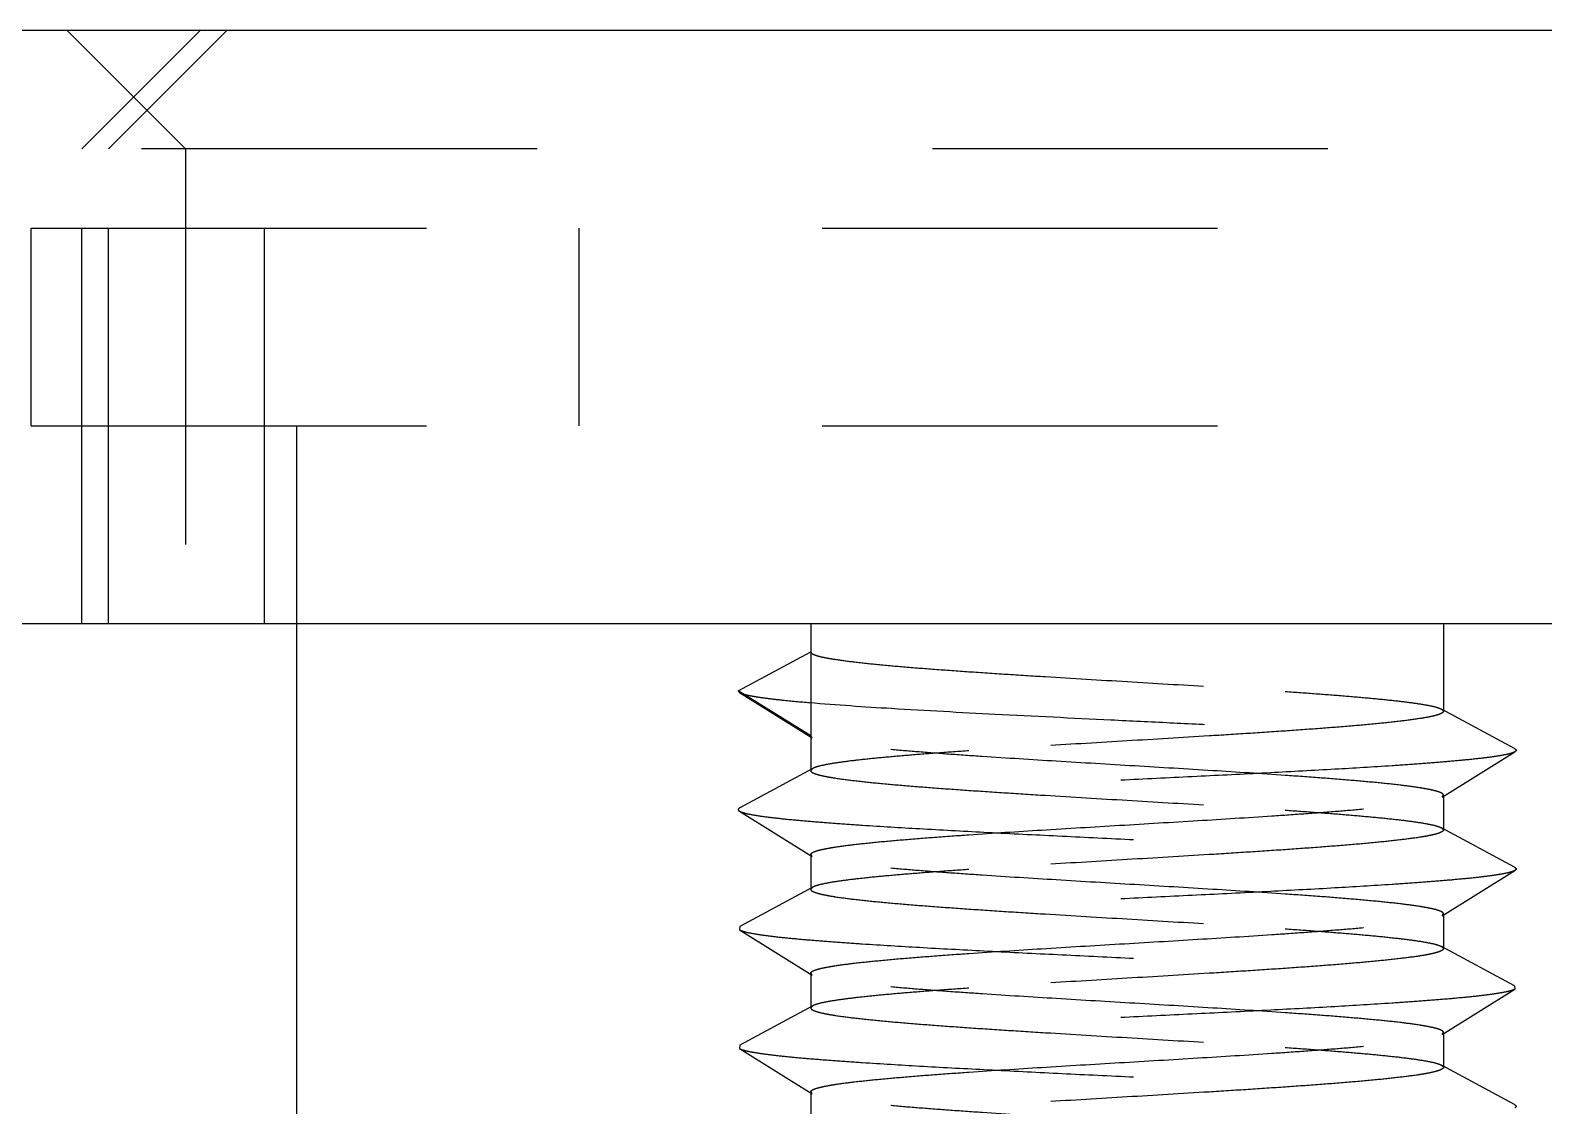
# Model space of a CAD drawing. Header units: inches. Extents: x 504 to 965, y -420 to -94.
# Drawn here: x 660.429 to 664.256, y -335.445 to -332.727 of the extents above; entities that cross this region are included whole.
import ezdxf

# ---------------------------------------------------------------- set-up
doc = ezdxf.new("R2010")
doc.units = ezdxf.units.IN
doc.header["$LTSCALE"] = 10
doc.header["$MEASUREMENT"] = 0
doc.linetypes.add('CENTER', pattern=[0.6, 0.375, -0.075, 0.075, -0.075])
doc.linetypes.add('HIDDEN', pattern=[0.2, 0.1, -0.1])
doc.layers.get('0').update_dxf_attribs({"linetype": 'CONTINUOUS'})
doc.layers.add('02___PRT_ALL_AXES', color=7, linetype='CONTINUOUS')
doc.layers.add('DEFAULT_2', color=8, linetype='HIDDEN')

msp = doc.modelspace()

# ---------------------------------------------------------------- linework, layer by layer
at = {"color": 7, "linetype": 'Continuous'}
for p, q in [((577.5555, -332.7269), (895.8513, -332.7269)), ((577.5555, -334.2269), (895.8513, -334.2269))]:
    msp.add_line(p, q, dxfattribs=at)
at = {"linetype": 'CENTER'}
msp.add_arc((736.7034, -1690.9897), 1356.7628, 83.2637115, 96.7362885, dxfattribs=at)
at = {"layer": '02___PRT_ALL_AXES', "color": 8, "linetype": 'HIDDEN'}
msp.add_line((661.1022, -333.7269), (661.1022, -334.2269), dxfattribs=at)
at = {"layer": '02___PRT_ALL_AXES', "color": 7, "linetype": 'Continuous'}
msp.add_line((661.1022, -334.2269), (661.1022, -337.6269), dxfattribs=at)
at = {"layer": 'DEFAULT_2', "color": 8, "linetype": 'HIDDEN'}
for p, q in [((660.8213, -333.0269), (660.5213, -332.7269)), ((660.8588, -332.7269), (660.5588, -333.0269)), ((660.9263, -332.7269), (660.6263, -333.0269)), ((661.0213, -334.2269), (661.0213, -332.7269)), ((871.71, -333.0269), (584.8213, -333.0269)), ((660.5588, -334.2269), (660.5588, -333.0269)), ((660.6263, -334.2269), (660.6263, -333.0269)), ((660.8213, -333.0269), (660.8213, -334.2269)), ((660.4309, -333.7269), (660.4309, -333.2269)), ((660.4309, -333.2269), (665.9735, -333.2269)), ((661.8166, -333.7269), (661.8166, -333.2269)), ((660.4309, -333.7269), (665.9735, -333.7269)), ((662.4022, -334.2269), (662.4022, -334.5983)), ((664.0022, -334.2269), (664.0022, -334.4483)), ((662.2187, -334.3969), (662.4022, -334.2983)), ((662.2187, -334.3969), (662.2217, -334.4007)), ((662.4022, -334.5105), (662.2187, -334.3969)), ((662.2217, -334.4007), (662.4059, -334.5151)), ((664.1818, -334.5426), (663.9973, -334.443)), ((663.9973, -334.443), (664.0022, -334.4483)), ((662.4059, -334.5151), (662.4022, -334.5105)), ((663.9985, -334.6651), (664.1827, -334.5507)), ((662.4071, -334.593), (662.2227, -334.6926)), ((662.4071, -334.593), (662.4022, -334.5983)), ((663.9985, -334.6651), (664.0022, -334.6605)), ((664.0022, -334.6605), (664.0022, -334.7483)), ((662.2217, -334.7007), (662.4059, -334.8151)), ((664.1818, -334.8426), (663.9973, -334.743)), ((663.9973, -334.743), (664.0022, -334.7483)), ((662.4022, -334.8105), (662.4022, -334.8983)), ((662.4059, -334.8151), (662.4022, -334.8105)), ((663.9985, -334.9651), (664.1827, -334.8507)), ((662.4071, -334.893), (662.2227, -334.9926)), ((662.4071, -334.893), (662.4022, -334.8983)), ((663.9985, -334.9651), (664.0022, -334.9605)), ((664.0022, -334.9605), (664.0022, -335.0483)), ((662.2227, -334.9926), (662.2217, -335.0007)), ((662.2217, -335.0007), (662.4059, -335.1151)), ((664.1818, -335.1426), (663.9973, -335.043)), ((663.9973, -335.043), (664.0022, -335.0483)), ((662.4022, -335.1105), (662.4022, -335.1983)), ((662.4059, -335.1151), (662.4022, -335.1105)), ((663.9985, -335.2651), (664.1827, -335.1507)), ((664.1818, -335.1426), (664.1827, -335.1507)), ((662.4071, -335.193), (662.2227, -335.2926)), ((662.4071, -335.193), (662.4022, -335.1983)), ((663.9985, -335.2651), (664.0022, -335.2605)), ((664.0022, -335.2605), (664.0022, -335.3483)), ((662.2227, -335.2926), (662.2217, -335.3007)), ((662.2217, -335.3007), (662.4059, -335.4151)), ((663.9973, -335.343), (664.0022, -335.3483)), ((664.1818, -335.4426), (663.9973, -335.343)), ((662.4022, -335.4105), (662.4022, -335.4983)), ((662.4059, -335.4151), (662.4022, -335.4105))]:
    msp.add_line(p, q, dxfattribs=at)
for points, knots in [([(662.4022, -334.2983), (662.4022, -334.2995), (662.4036, -334.3014), (662.4062, -334.3031), (662.4107, -334.3054), (662.4186, -334.3081), (662.4305, -334.3111), (662.4457, -334.3142), (662.4723, -334.3186), (662.5133, -334.324), (662.5711, -334.3301), (662.6397, -334.3362), (662.718, -334.3423), (662.8045, -334.3485), (662.8978, -334.3547), (663.0311, -334.3631), (663.2022, -334.3733), (663.4046, -334.3854), (663.5379, -334.3939), (663.6022, -334.3983)], [0, 0, 0, 0, 0.002951, 0.005145, 0.007941, 0.015462, 0.025645, 0.038495, 0.053985, 0.092669, 0.1411, 0.19848, 0.263849, 0.336102, 0.414008, 0.496243, 0.668052, 0.839852, 1, 1, 1, 1]), ([(662.2217, -334.4007), (662.224, -334.4021), (662.2304, -334.4045), (662.2422, -334.4076), (662.2583, -334.4107), (662.2786, -334.4138), (662.3031, -334.417), (662.3438, -334.4215), (662.3763, -334.4244), (662.3992, -334.4263)], [0, 0, 0, 0, 0.04471, 0.112491, 0.203751, 0.318314, 0.455838, 0.615766, 1, 1, 1, 1]), ([(663.6022, -334.3983), (663.6283, -334.4001), (663.6782, -334.4036), (663.7495, -334.4092), (663.8134, -334.4147), (663.8689, -334.4202), (663.9152, -334.4256), (663.9518, -334.431), (663.976, -334.4357), (663.99, -334.4398), (663.9952, -334.4419), (663.9973, -334.443)], [0, 0, 0, 0, 0.196693, 0.37717, 0.538715, 0.679239, 0.796913, 0.890175, 0.957973, 0.982173, 1, 1, 1, 1]), ([(662.3992, -334.4263), (662.4682, -334.4321), (662.6246, -334.4424), (662.8787, -334.4562), (663.1134, -334.4676), (663.3099, -334.4772), (663.4557, -334.4843), (663.5957, -334.4915), (663.7266, -334.4987), (663.8454, -334.5058), (663.9493, -334.5129), (664.0254, -334.5191), (664.0771, -334.5242), (664.1085, -334.5278), (664.1345, -334.5313), (664.1553, -334.5348), (664.1705, -334.5383), (664.1788, -334.541), (664.1818, -334.5426)], [0, 0, 0, 0, 0.116215, 0.263038, 0.427014, 0.510758, 0.5931, 0.672139, 0.746052, 0.813137, 0.871851, 0.920849, 0.941346, 0.959022, 0.973777, 0.985542, 0.994277, 1, 1, 1, 1]), ([(664.0022, -334.4483), (664.0022, -334.4495), (664.0008, -334.4514), (663.9982, -334.4531), (663.9937, -334.4554), (663.9859, -334.4581), (663.974, -334.4611), (663.9588, -334.4642), (663.9322, -334.4686), (663.8912, -334.4739), (663.8334, -334.48), (663.7648, -334.4862), (663.6865, -334.4923), (663.6, -334.4985), (663.5067, -334.5047), (663.3733, -334.5131), (663.2023, -334.5233), (662.9999, -334.5354), (662.8665, -334.5439), (662.8022, -334.5483)], [0, 0, 0, 0, 0.002946, 0.005136, 0.007926, 0.015442, 0.025615, 0.038456, 0.053942, 0.09261, 0.141033, 0.198411, 0.263781, 0.33604, 0.413953, 0.496193, 0.668011, 0.839832, 1, 1, 1, 1]), ([(663.6022, -334.6105), (663.541, -334.6063), (663.4141, -334.5981), (663.2211, -334.5866), (663.0268, -334.575), (662.8698, -334.5652), (662.7526, -334.5571), (662.6743, -334.5512), (662.6042, -334.5453), (662.5434, -334.5395), (662.4929, -334.5336), (662.4576, -334.5286), (662.4351, -334.5243), (662.4226, -334.5214), (662.4131, -334.5185), (662.4079, -334.5163), (662.4059, -334.5151)], [0, 0, 0, 0, 0.153215, 0.317568, 0.482925, 0.639047, 0.710595, 0.776296, 0.835139, 0.886221, 0.928765, 0.962148, 0.975256, 0.985931, 0.994162, 1, 1, 1, 1]), ([(664.1827, -334.5507), (664.1813, -334.5516), (664.1775, -334.5532), (664.1672, -334.5565), (664.149, -334.5602), (664.1211, -334.5645), (664.0853, -334.5688), (664.0419, -334.5732), (663.9913, -334.5776), (663.9339, -334.582), (663.8452, -334.5881), (663.7214, -334.5956), (663.5606, -334.6042), (663.3875, -334.6129), (663.2079, -334.6217), (663.0282, -334.6304), (662.8544, -334.6391), (662.6927, -334.6478), (662.5679, -334.6553), (662.4783, -334.6614), (662.42, -334.6658), (662.3685, -334.6701), (662.3241, -334.6745), (662.2874, -334.6788), (662.2585, -334.6831), (662.2394, -334.6869), (662.2284, -334.6901), (662.2243, -334.6918), (662.2227, -334.6926)], [0, 0, 0, 0, 0.002611, 0.006215, 0.016495, 0.030864, 0.049236, 0.071467, 0.097374, 0.12674, 0.159315, 0.232952, 0.315766, 0.404918, 0.497344, 0.589872, 0.679323, 0.762625, 0.836921, 0.869882, 0.899668, 0.926026, 0.948731, 0.9676, 0.982482, 0.993281, 0.997144, 1, 1, 1, 1]), ([(662.8022, -334.5483), (662.7761, -334.5501), (662.7262, -334.5536), (662.6549, -334.5592), (662.591, -334.5647), (662.5356, -334.5702), (662.4892, -334.5756), (662.4526, -334.581), (662.4284, -334.5857), (662.4144, -334.5898), (662.4092, -334.5919), (662.4071, -334.593)], [0, 0, 0, 0, 0.196709, 0.377163, 0.538697, 0.679227, 0.796903, 0.890174, 0.957969, 0.982175, 1, 1, 1, 1]), ([(664.1818, -334.5426), (664.1828, -334.5432), (664.1844, -334.5442), (664.1858, -334.5462), (664.1857, -334.5477), (664.1848, -334.5493), (664.1836, -334.5501), (664.1827, -334.5507)], [0, 0, 0, 0, 0.316104, 0.524236, 0.615623, 0.718573, 1, 1, 1, 1]), ([(662.4022, -334.5983), (662.4022, -334.5995), (662.4036, -334.6014), (662.4062, -334.6031), (662.4107, -334.6054), (662.4186, -334.6081), (662.4305, -334.6111), (662.4457, -334.6142), (662.4723, -334.6186), (662.5133, -334.624), (662.5711, -334.6301), (662.6397, -334.6362), (662.718, -334.6423), (662.8045, -334.6485), (662.8978, -334.6547), (663.0311, -334.6631), (663.2022, -334.6733), (663.4046, -334.6854), (663.5379, -334.6939), (663.6022, -334.6983)], [0, 0, 0, 0, 0.002951, 0.005147, 0.007944, 0.015466, 0.025647, 0.038499, 0.05399, 0.092674, 0.141104, 0.198485, 0.263857, 0.336107, 0.414011, 0.496244, 0.668052, 0.839855, 1, 1, 1, 1]), ([(664.0022, -334.6605), (664.0022, -334.6593), (664.0008, -334.6574), (663.9982, -334.6556), (663.9937, -334.6533), (663.9858, -334.6507), (663.9739, -334.6476), (663.9587, -334.6446), (663.9321, -334.6401), (663.8911, -334.6348), (663.8333, -334.6287), (663.7647, -334.6226), (663.6864, -334.6164), (663.6312, -334.6125), (663.6022, -334.6105)], [0, 0, 0, 0, 0.008786, 0.015321, 0.023648, 0.046042, 0.076335, 0.114577, 0.160673, 0.27577, 0.419851, 0.590553, 0.785114, 1, 1, 1, 1]), ([(662.8022, -334.7605), (662.8634, -334.7563), (662.9903, -334.7481), (663.1834, -334.7366), (663.3776, -334.725), (663.5347, -334.7152), (663.6519, -334.7071), (663.7302, -334.7012), (663.8002, -334.6953), (663.861, -334.6895), (663.9115, -334.6836), (663.9468, -334.6786), (663.9693, -334.6743), (663.9818, -334.6714), (663.9913, -334.6685), (663.9965, -334.6663), (663.9985, -334.6651)], [0, 0, 0, 0, 0.153219, 0.317585, 0.482945, 0.639064, 0.710611, 0.776315, 0.83516, 0.886237, 0.928778, 0.962155, 0.975262, 0.985932, 0.994163, 1, 1, 1, 1]), ([(662.2227, -334.6926), (662.2216, -334.6932), (662.22, -334.6942), (662.2186, -334.6962), (662.2187, -334.6977), (662.2196, -334.6993), (662.2208, -334.7001), (662.2217, -334.7007)], [0, 0, 0, 0, 0.316081, 0.524228, 0.615626, 0.718557, 1, 1, 1, 1]), ([(662.2217, -334.7007), (662.2231, -334.7016), (662.2269, -334.7032), (662.2372, -334.7065), (662.2554, -334.7102), (662.2833, -334.7145), (662.3191, -334.7188), (662.3625, -334.7232), (662.4131, -334.7276), (662.4705, -334.732), (662.5592, -334.7381), (662.683, -334.7456), (662.8438, -334.7542), (663.017, -334.7629), (663.1965, -334.7717), (663.3762, -334.7804), (663.55, -334.7891), (663.7117, -334.7978), (663.8365, -334.8053), (663.9261, -334.8114), (663.9844, -334.8158), (664.0359, -334.8201), (664.0803, -334.8245), (664.117, -334.8288), (664.1459, -334.8331), (664.165, -334.8369), (664.176, -334.8401), (664.1801, -334.8418), (664.1818, -334.8426)], [0, 0, 0, 0, 0.002611, 0.006216, 0.016495, 0.030865, 0.049236, 0.071467, 0.097374, 0.12674, 0.159315, 0.232952, 0.315766, 0.404918, 0.497344, 0.589872, 0.679323, 0.762625, 0.836921, 0.869882, 0.899668, 0.926025, 0.948731, 0.9676, 0.982482, 0.99328, 0.997143, 1, 1, 1, 1]), ([(663.6022, -334.6983), (663.6283, -334.7001), (663.6782, -334.7036), (663.7495, -334.7092), (663.8134, -334.7147), (663.8689, -334.7202), (663.9152, -334.7256), (663.9518, -334.731), (663.976, -334.7357), (663.99, -334.7398), (663.9952, -334.7419), (663.9973, -334.743)], [0, 0, 0, 0, 0.196688, 0.377164, 0.538712, 0.679237, 0.796915, 0.890178, 0.957977, 0.982175, 1, 1, 1, 1]), ([(662.4022, -334.8105), (662.4022, -334.8093), (662.4036, -334.8074), (662.4062, -334.8056), (662.4108, -334.8033), (662.4186, -334.8007), (662.4305, -334.7976), (662.4457, -334.7946), (662.4723, -334.7901), (662.5133, -334.7848), (662.5711, -334.7787), (662.6398, -334.7726), (662.718, -334.7664), (662.7732, -334.7625), (662.8022, -334.7605)], [0, 0, 0, 0, 0.008793, 0.015335, 0.023667, 0.046068, 0.076369, 0.114618, 0.160717, 0.275825, 0.419907, 0.590602, 0.785144, 1, 1, 1, 1]), ([(664.0022, -334.7483), (664.0022, -334.7495), (664.0008, -334.7514), (663.9982, -334.7531), (663.9937, -334.7554), (663.9859, -334.7581), (663.974, -334.7611), (663.9588, -334.7642), (663.9322, -334.7686), (663.8912, -334.7739), (663.8334, -334.78), (663.7648, -334.7862), (663.6865, -334.7923), (663.6, -334.7985), (663.5067, -334.8047), (663.3733, -334.8131), (663.2023, -334.8233), (662.9999, -334.8354), (662.8665, -334.8439), (662.8022, -334.8483)], [0, 0, 0, 0, 0.002947, 0.005136, 0.007927, 0.015443, 0.025617, 0.038458, 0.053945, 0.092616, 0.141039, 0.198415, 0.263784, 0.336042, 0.413954, 0.496196, 0.668015, 0.839831, 1, 1, 1, 1]), ([(663.6022, -334.9105), (663.541, -334.9063), (663.4141, -334.8981), (663.221, -334.8866), (663.0268, -334.875), (662.8698, -334.8652), (662.7526, -334.8571), (662.6743, -334.8512), (662.6042, -334.8453), (662.5434, -334.8395), (662.4929, -334.8336), (662.4576, -334.8286), (662.4351, -334.8243), (662.4226, -334.8214), (662.4131, -334.8185), (662.4079, -334.8163), (662.4059, -334.8151)], [0, 0, 0, 0, 0.153219, 0.317574, 0.482931, 0.639056, 0.710605, 0.776306, 0.83515, 0.886228, 0.928771, 0.962153, 0.97526, 0.985931, 0.994163, 1, 1, 1, 1]), ([(664.1827, -334.8507), (664.1813, -334.8516), (664.1775, -334.8532), (664.1672, -334.8565), (664.149, -334.8602), (664.1211, -334.8645), (664.0853, -334.8688), (664.0419, -334.8732), (663.9913, -334.8776), (663.9339, -334.882), (663.8452, -334.8881), (663.7214, -334.8956), (663.5606, -334.9042), (663.3875, -334.9129), (663.2079, -334.9217), (663.0282, -334.9304), (662.8544, -334.9391), (662.6927, -334.9478), (662.5679, -334.9553), (662.4783, -334.9614), (662.42, -334.9658), (662.3685, -334.9701), (662.3241, -334.9745), (662.2874, -334.9788), (662.2585, -334.9831), (662.2394, -334.9869), (662.2284, -334.9901), (662.2243, -334.9918), (662.2227, -334.9926)], [0, 0, 0, 0, 0.002611, 0.006217, 0.016495, 0.030866, 0.049236, 0.071468, 0.097374, 0.126741, 0.159315, 0.232952, 0.315766, 0.404918, 0.497344, 0.589872, 0.679323, 0.762625, 0.836921, 0.869881, 0.899668, 0.926024, 0.948731, 0.967599, 0.982482, 0.993279, 0.997143, 1, 1, 1, 1]), ([(662.8022, -334.8483), (662.7761, -334.8501), (662.7262, -334.8536), (662.6549, -334.8592), (662.591, -334.8647), (662.5356, -334.8702), (662.4892, -334.8756), (662.4526, -334.881), (662.4284, -334.8857), (662.4144, -334.8898), (662.4092, -334.8919), (662.4071, -334.893)], [0, 0, 0, 0, 0.196694, 0.377169, 0.538708, 0.679229, 0.796904, 0.89017, 0.957973, 0.982173, 1, 1, 1, 1]), ([(664.1818, -334.8426), (664.1828, -334.8432), (664.1844, -334.8442), (664.1858, -334.8462), (664.1857, -334.8477), (664.1848, -334.8493), (664.1836, -334.8501), (664.1827, -334.8507)], [0, 0, 0, 0, 0.316082, 0.524236, 0.615651, 0.718581, 1, 1, 1, 1]), ([(662.4022, -334.8983), (662.4022, -334.8995), (662.4036, -334.9014), (662.4062, -334.9031), (662.4107, -334.9054), (662.4186, -334.9081), (662.4305, -334.9111), (662.4457, -334.9142), (662.4723, -334.9186), (662.5132, -334.924), (662.5711, -334.9301), (662.6397, -334.9362), (662.7179, -334.9423), (662.8045, -334.9485), (662.8978, -334.9547), (663.0311, -334.9631), (663.2022, -334.9733), (663.4046, -334.9854), (663.5379, -334.9939), (663.6022, -334.9983)], [0, 0, 0, 0, 0.002951, 0.005144, 0.007939, 0.015463, 0.025642, 0.03849, 0.053982, 0.092659, 0.141089, 0.19847, 0.263839, 0.336093, 0.413997, 0.496228, 0.668038, 0.839847, 1, 1, 1, 1]), ([(664.0022, -334.9605), (664.0022, -334.9593), (664.0008, -334.9574), (663.9982, -334.9556), (663.9937, -334.9533), (663.9858, -334.9507), (663.9739, -334.9476), (663.9587, -334.9446), (663.9321, -334.9401), (663.8911, -334.9348), (663.8333, -334.9287), (663.7647, -334.9226), (663.6865, -334.9164), (663.6312, -334.9125), (663.6022, -334.9105)], [0, 0, 0, 0, 0.008781, 0.015312, 0.023635, 0.04602, 0.076306, 0.114544, 0.160637, 0.275732, 0.419816, 0.590523, 0.785097, 1, 1, 1, 1]), ([(662.8022, -335.0605), (662.8634, -335.0563), (662.9903, -335.0481), (663.1834, -335.0366), (663.3776, -335.025), (663.5347, -335.0152), (663.6519, -335.0071), (663.7302, -335.0012), (663.8002, -334.9953), (663.861, -334.9895), (663.9115, -334.9836), (663.9468, -334.9786), (663.9693, -334.9743), (663.9818, -334.9714), (663.9913, -334.9685), (663.9965, -334.9663), (663.9985, -334.9651)], [0, 0, 0, 0, 0.153218, 0.317584, 0.482947, 0.639065, 0.710611, 0.776314, 0.835159, 0.886236, 0.928778, 0.962156, 0.975263, 0.985933, 0.994163, 1, 1, 1, 1]), ([(662.2217, -335.0007), (662.2231, -335.0016), (662.2269, -335.0032), (662.2372, -335.0065), (662.2554, -335.0102), (662.2833, -335.0145), (662.3191, -335.0188), (662.3625, -335.0232), (662.4131, -335.0276), (662.4705, -335.032), (662.5592, -335.0381), (662.683, -335.0456), (662.8438, -335.0542), (663.017, -335.0629), (663.1965, -335.0717), (663.3762, -335.0804), (663.55, -335.0891), (663.7117, -335.0978), (663.8365, -335.1053), (663.9261, -335.1114), (663.9844, -335.1158), (664.0359, -335.1201), (664.0803, -335.1245), (664.117, -335.1288), (664.1459, -335.1331), (664.165, -335.1369), (664.176, -335.1401), (664.1801, -335.1418), (664.1818, -335.1426)], [0, 0, 0, 0, 0.002611, 0.006217, 0.016495, 0.030866, 0.049236, 0.071468, 0.097374, 0.126741, 0.159315, 0.232952, 0.315766, 0.404918, 0.497344, 0.589872, 0.679323, 0.762625, 0.836921, 0.869881, 0.899668, 0.926024, 0.948731, 0.967598, 0.982482, 0.993279, 0.997142, 1, 1, 1, 1]), ([(663.6022, -334.9983), (663.6283, -335.0001), (663.6782, -335.0036), (663.7495, -335.0092), (663.8134, -335.0147), (663.8689, -335.0202), (663.9152, -335.0256), (663.9518, -335.031), (663.976, -335.0357), (663.99, -335.0398), (663.9952, -335.0419), (663.9973, -335.043)], [0, 0, 0, 0, 0.196687, 0.377166, 0.538714, 0.67924, 0.796917, 0.890181, 0.95798, 0.982176, 1, 1, 1, 1]), ([(664.0022, -335.0483), (664.0022, -335.0495), (664.0008, -335.0514), (663.9982, -335.0531), (663.9937, -335.0554), (663.9859, -335.0581), (663.974, -335.0611), (663.9588, -335.0642), (663.9322, -335.0686), (663.8912, -335.0739), (663.8334, -335.08), (663.7648, -335.0862), (663.6866, -335.0923), (663.6, -335.0985), (663.5067, -335.1047), (663.3734, -335.1131), (663.2023, -335.1233), (662.9999, -335.1354), (662.8665, -335.1439), (662.8022, -335.1483)], [0, 0, 0, 0, 0.002946, 0.005135, 0.007925, 0.01544, 0.025613, 0.038453, 0.053939, 0.092609, 0.141032, 0.198407, 0.263774, 0.33603, 0.413943, 0.496185, 0.668011, 0.839829, 1, 1, 1, 1]), ([(662.4022, -335.1105), (662.4022, -335.1093), (662.4036, -335.1074), (662.4062, -335.1056), (662.4108, -335.1033), (662.4186, -335.1006), (662.4305, -335.0976), (662.4457, -335.0946), (662.4724, -335.0901), (662.5133, -335.0848), (662.5711, -335.0787), (662.6398, -335.0726), (662.718, -335.0664), (662.7732, -335.0625), (662.8022, -335.0605)], [0, 0, 0, 0, 0.008795, 0.015339, 0.023673, 0.046078, 0.076382, 0.114633, 0.160732, 0.27584, 0.41992, 0.590611, 0.785151, 1, 1, 1, 1]), ([(663.6022, -335.2105), (663.541, -335.2063), (663.4141, -335.1981), (663.221, -335.1866), (663.0268, -335.175), (662.8698, -335.1652), (662.7526, -335.1571), (662.6743, -335.1512), (662.6042, -335.1453), (662.5434, -335.1395), (662.4929, -335.1336), (662.4576, -335.1286), (662.4351, -335.1243), (662.4226, -335.1214), (662.4131, -335.1185), (662.4079, -335.1163), (662.4059, -335.1151)], [0, 0, 0, 0, 0.153219, 0.317575, 0.482929, 0.639053, 0.710603, 0.776306, 0.83515, 0.886228, 0.92877, 0.962153, 0.97526, 0.985931, 0.994164, 1, 1, 1, 1]), ([(664.1827, -335.1507), (664.1813, -335.1516), (664.1775, -335.1532), (664.1672, -335.1565), (664.149, -335.1602), (664.1211, -335.1645), (664.0853, -335.1688), (664.0419, -335.1732), (663.9913, -335.1776), (663.9339, -335.182), (663.8452, -335.1881), (663.7214, -335.1956), (663.5606, -335.2042), (663.3875, -335.2129), (663.2079, -335.2217), (663.0282, -335.2304), (662.8544, -335.2391), (662.6927, -335.2478), (662.5679, -335.2553), (662.4783, -335.2614), (662.42, -335.2658), (662.3685, -335.2701), (662.3241, -335.2745), (662.2874, -335.2788), (662.2585, -335.2831), (662.2394, -335.2869), (662.2284, -335.2901), (662.2243, -335.2918), (662.2227, -335.2926)], [0, 0, 0, 0, 0.002611, 0.006217, 0.016495, 0.030866, 0.049236, 0.071468, 0.097374, 0.126741, 0.159315, 0.232952, 0.315766, 0.404918, 0.497344, 0.589872, 0.679323, 0.762625, 0.836921, 0.869881, 0.899668, 0.926024, 0.948731, 0.967598, 0.982482, 0.993279, 0.997142, 1, 1, 1, 1]), ([(662.8022, -335.1483), (662.7761, -335.1501), (662.7262, -335.1536), (662.6549, -335.1592), (662.591, -335.1647), (662.5356, -335.1702), (662.4892, -335.1756), (662.4526, -335.181), (662.4284, -335.1857), (662.4144, -335.1898), (662.4092, -335.1919), (662.4071, -335.193)], [0, 0, 0, 0, 0.196695, 0.377171, 0.538714, 0.679235, 0.796907, 0.890171, 0.957972, 0.982173, 1, 1, 1, 1]), ([(662.4022, -335.1983), (662.4022, -335.1995), (662.4036, -335.2014), (662.4062, -335.2031), (662.4107, -335.2054), (662.4185, -335.2081), (662.4305, -335.2111), (662.4457, -335.2142), (662.4723, -335.2186), (662.5132, -335.2239), (662.571, -335.23), (662.6397, -335.2362), (662.7179, -335.2423), (662.8044, -335.2485), (662.8977, -335.2547), (663.0311, -335.2631), (663.2022, -335.2733), (663.4046, -335.2854), (663.5379, -335.2939), (663.6022, -335.2983)], [0, 0, 0, 0, 0.002949, 0.00514, 0.007933, 0.015453, 0.025628, 0.038472, 0.05396, 0.092632, 0.141056, 0.198435, 0.263805, 0.336061, 0.41397, 0.496206, 0.668022, 0.839839, 1, 1, 1, 1]), ([(664.0022, -335.2605), (664.0022, -335.2593), (664.0008, -335.2574), (663.9982, -335.2556), (663.9937, -335.2533), (663.9859, -335.2507), (663.9739, -335.2476), (663.9587, -335.2446), (663.9321, -335.2401), (663.8912, -335.2348), (663.8333, -335.2287), (663.7647, -335.2226), (663.6865, -335.2164), (663.6312, -335.2125), (663.6022, -335.2105)], [0, 0, 0, 0, 0.008779, 0.015303, 0.023617, 0.045999, 0.076283, 0.11451, 0.160603, 0.275693, 0.419792, 0.590503, 0.785066, 1, 1, 1, 1]), ([(662.8022, -335.3605), (662.8634, -335.3563), (662.9903, -335.3481), (663.1834, -335.3366), (663.3776, -335.325), (663.5347, -335.3152), (663.6519, -335.3071), (663.7302, -335.3012), (663.8002, -335.2953), (663.861, -335.2895), (663.9115, -335.2836), (663.9468, -335.2786), (663.9693, -335.2743), (663.9818, -335.2714), (663.9913, -335.2685), (663.9965, -335.2663), (663.9985, -335.2651)], [0, 0, 0, 0, 0.153216, 0.31758, 0.482942, 0.639062, 0.710609, 0.776311, 0.835154, 0.886236, 0.928777, 0.962154, 0.975263, 0.985935, 0.994162, 1, 1, 1, 1]), ([(662.2217, -335.3007), (662.2231, -335.3016), (662.2269, -335.3032), (662.2372, -335.3065), (662.2554, -335.3102), (662.2833, -335.3145), (662.3191, -335.3188), (662.3625, -335.3232), (662.4131, -335.3276), (662.4705, -335.332), (662.5592, -335.3381), (662.683, -335.3456), (662.8438, -335.3542), (663.017, -335.3629), (663.1965, -335.3717), (663.3762, -335.3804), (663.55, -335.3891), (663.7117, -335.3978), (663.8365, -335.4053), (663.9261, -335.4114), (663.9844, -335.4158), (664.0359, -335.4201), (664.0803, -335.4245), (664.117, -335.4288), (664.1459, -335.4331), (664.165, -335.4369), (664.176, -335.4401), (664.1801, -335.4418), (664.1818, -335.4426)], [0, 0, 0, 0, 0.00261, 0.006217, 0.016495, 0.030865, 0.049236, 0.071468, 0.097374, 0.126741, 0.159315, 0.232952, 0.315766, 0.404918, 0.497344, 0.589872, 0.679323, 0.762625, 0.836921, 0.869881, 0.899668, 0.926024, 0.948731, 0.967599, 0.982482, 0.993279, 0.997142, 1, 1, 1, 1]), ([(663.6022, -335.2983), (663.6283, -335.3001), (663.6782, -335.3036), (663.7495, -335.3092), (663.8134, -335.3147), (663.8689, -335.3202), (663.9152, -335.3256), (663.9518, -335.331), (663.976, -335.3357), (663.99, -335.3398), (663.9952, -335.3419), (663.9973, -335.343)], [0, 0, 0, 0, 0.196706, 0.377159, 0.538698, 0.67923, 0.796907, 0.890176, 0.957971, 0.982175, 1, 1, 1, 1]), ([(664.0022, -335.3483), (664.0022, -335.3495), (664.0008, -335.3514), (663.9982, -335.3531), (663.9937, -335.3554), (663.9859, -335.3581), (663.9739, -335.3611), (663.9587, -335.3642), (663.9321, -335.3686), (663.8912, -335.3739), (663.8334, -335.38), (663.7647, -335.3862), (663.6865, -335.3923), (663.6, -335.3985), (663.5067, -335.4047), (663.3733, -335.4131), (663.2022, -335.4233), (662.9998, -335.4354), (662.8665, -335.4439), (662.8022, -335.4483)], [0, 0, 0, 0, 0.002948, 0.005141, 0.007935, 0.015452, 0.025627, 0.038475, 0.053962, 0.092639, 0.141064, 0.198443, 0.263812, 0.336063, 0.413972, 0.496211, 0.66803, 0.839842, 1, 1, 1, 1]), ([(662.4022, -335.4105), (662.4022, -335.4093), (662.4036, -335.4074), (662.4062, -335.4056), (662.4108, -335.4033), (662.4186, -335.4007), (662.4305, -335.3976), (662.4457, -335.3946), (662.4723, -335.3901), (662.5133, -335.3848), (662.5711, -335.3787), (662.6398, -335.3726), (662.718, -335.3664), (662.7732, -335.3625), (662.8022, -335.3605)], [0, 0, 0, 0, 0.008794, 0.015336, 0.023669, 0.046072, 0.076374, 0.114624, 0.160722, 0.275827, 0.419908, 0.590601, 0.785144, 1, 1, 1, 1]), ([(663.6022, -335.5105), (663.541, -335.5063), (663.4141, -335.4981), (663.221, -335.4866), (663.0268, -335.475), (662.8698, -335.4652), (662.7526, -335.4571), (662.6743, -335.4512), (662.6042, -335.4453), (662.5434, -335.4395), (662.4929, -335.4336), (662.4576, -335.4286), (662.4351, -335.4243), (662.4226, -335.4214), (662.4131, -335.4185), (662.4079, -335.4163), (662.4059, -335.4151)], [0, 0, 0, 0, 0.153218, 0.317576, 0.482929, 0.639051, 0.710601, 0.776305, 0.835151, 0.886229, 0.928771, 0.962152, 0.97526, 0.985931, 0.994163, 1, 1, 1, 1]), ([(664.1818, -335.4426), (664.1828, -335.4432), (664.1844, -335.4442), (664.1858, -335.4462), (664.1857, -335.4477), (664.1848, -335.4493), (664.1836, -335.4501), (664.1827, -335.4507)], [0, 0, 0, 0, 0.316234, 0.52428, 0.615716, 0.718695, 1, 1, 1, 1])]:
    msp.add_open_spline(points, degree=3, knots=knots, dxfattribs=at)

doc.saveas('drawing.dxf')
